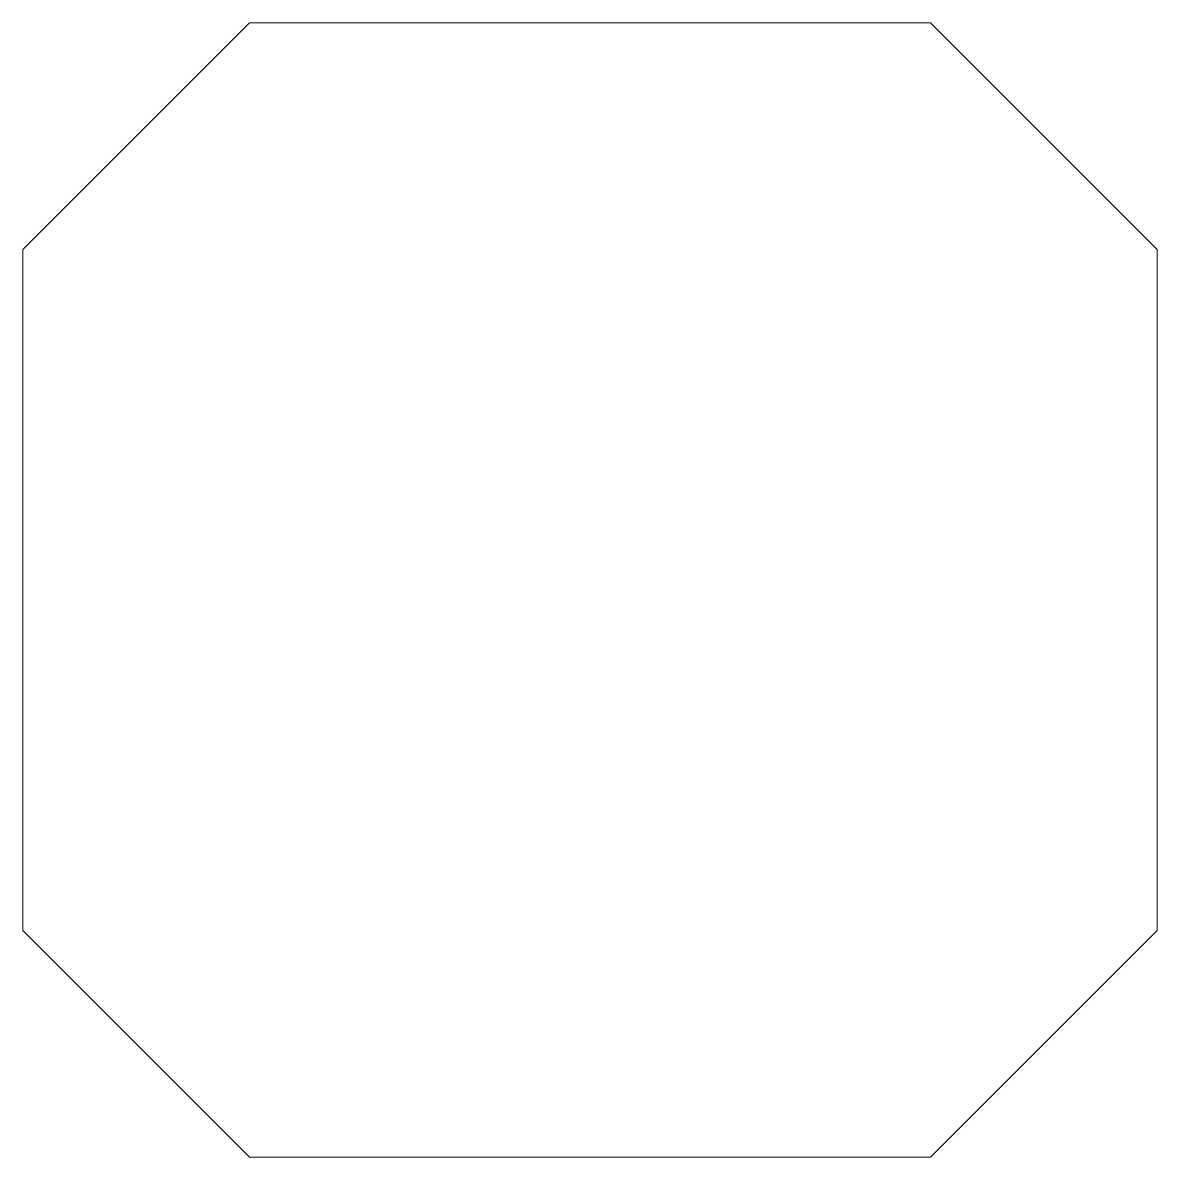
# Model space of a CAD drawing. Extents: x 0 to 100, y 0 to 100.
import ezdxf

# ---------------------------------------------------------------- set-up
doc = ezdxf.new("R2010")
doc.units = 0
doc.layers.get('0').update_dxf_attribs({"lineweight": 0})

msp = doc.modelspace()

# ---------------------------------------------------------------- linework, layer by layer
for p, q in [((20, 100), (0, 80)), ((80, 100), (20, 100)), ((100, 80), (80, 100)), ((0, 80), (0, 20)), ((100, 20), (100, 80)), ((0, 20), (20, 0)), ((80, 0), (100, 20)), ((20, 0), (80, 0))]:
    msp.add_line(p, q)

doc.saveas('drawing.dxf')
